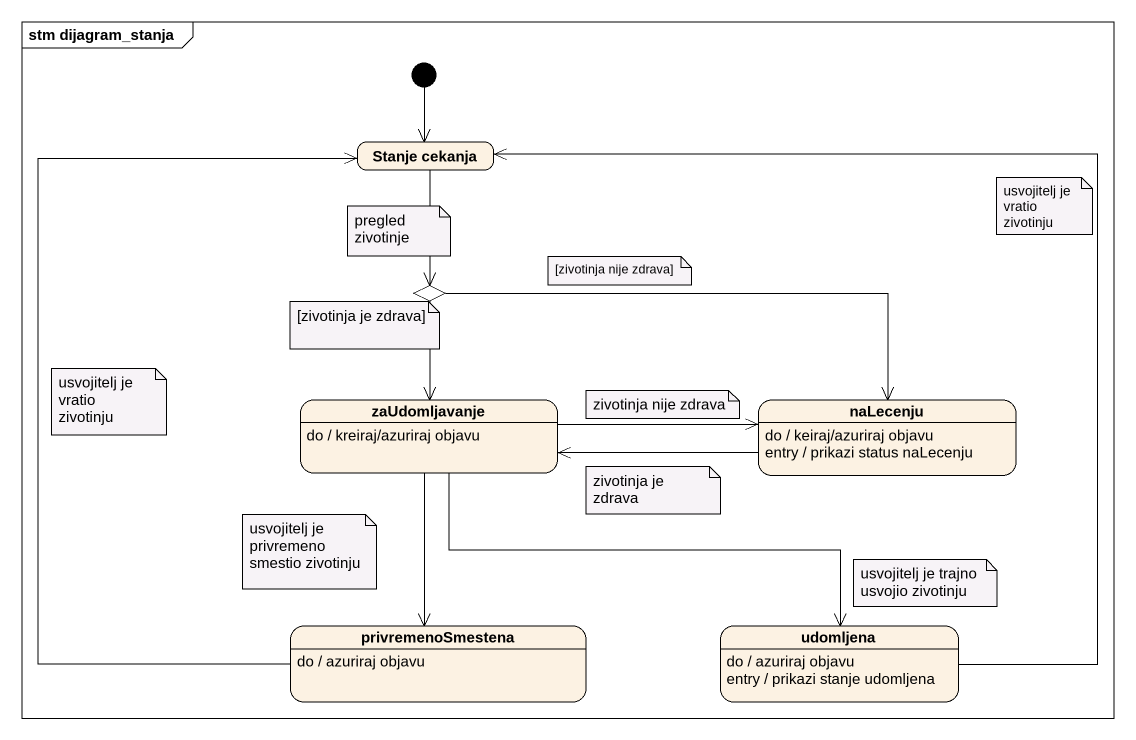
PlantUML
@startuml
mainframe stm dijagram_stanja
hide empty description
state "Stanje cekanja" as Stanje_cekanja
state choice1 <<choice>>
state zaUdomljavanje
zaUdomljavanje : do / kreiraj/azuriraj objavu
state naLecenju
naLecenju : do / keiraj/azuriraj objavu
naLecenju : entry / prikazi status naLecenju
state privremenoSmestena
privremenoSmestena : do / azuriraj objavu
state udomljena
udomljena : do / azuriraj objavu
udomljena : entry / prikazi stanje udomljena
[*] --> Stanje_cekanja
Stanje_cekanja --> choice1
choice1 --> zaUdomljavanje
choice1 -right-> naLecenju
zaUdomljavanje -right-> naLecenju
zaUdomljavanje --> privremenoSmestena
zaUdomljavanje -right-> udomljena
naLecenju -left-> zaUdomljavanje
privremenoSmestena -up-> Stanje_cekanja
udomljena -up-> Stanje_cekanja
note as N1
  pregled zivotinje
end note
note as N2
  usvojitelj je vratio zivotinju
end note
note as N3
  [zivotinja nije zdrava]
end note
note as N4
  [zivotinja je zdrava]
end note
note as N5
  usvojitelj je vratio zivotinju
end note
note as N6
  zivotinja nije zdrava
end note
note as N7
  usvojitelj je privremeno smestio zivotinju
end note
note as N8
  zivotinja je zdrava
end note
note as N9
  usvojitelj je trajno usvojio zivotinju
end note
@enduml
